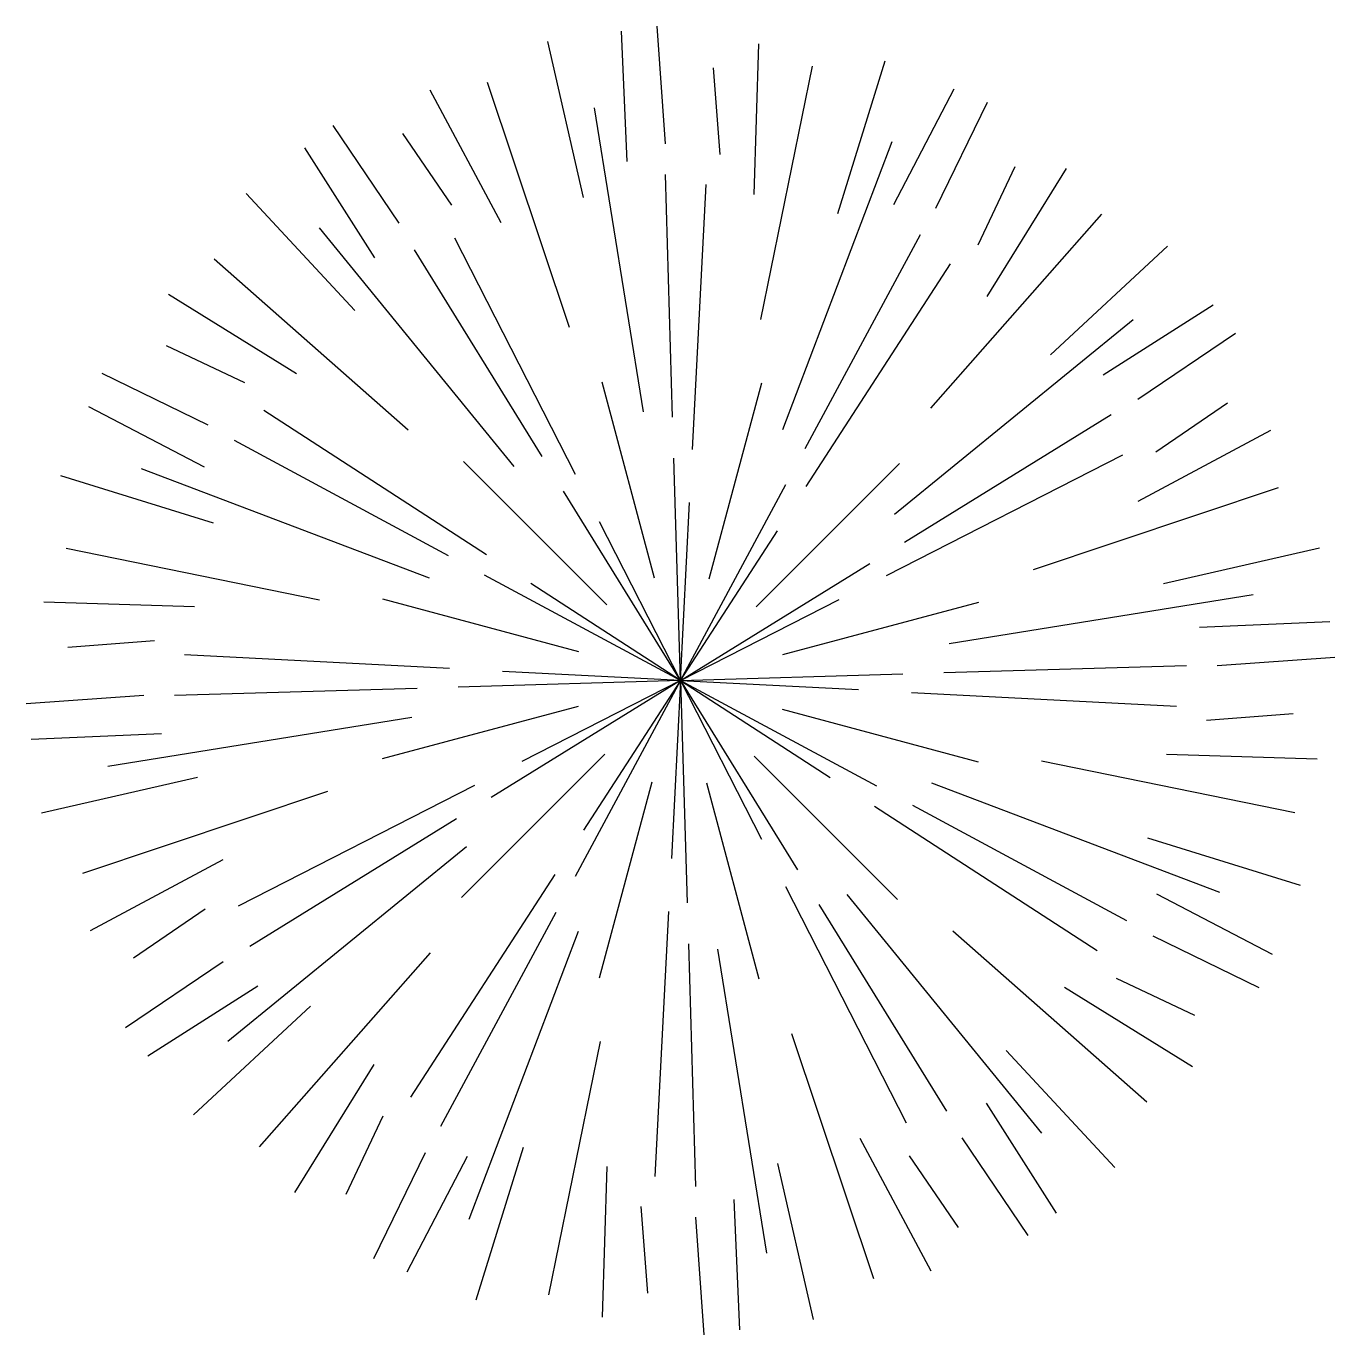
# Model space of a CAD drawing. Header units: feet. Extents: x -0.124 to 0.124, y -0.124 to 0.124.
import ezdxf

# ---------------------------------------------------------------- set-up
doc = ezdxf.new("R2010")
doc.units = ezdxf.units.FT
doc.header["$MEASUREMENT"] = 0

msp = doc.modelspace()

# ---------------------------------------------------------------- linework, layer by layer
at = {"color": 0, "linetype": 'ByBlock', "lineweight": -2}
for p, q in [((-0.00286, 0.10205), (-0.00441, 0.12439)), ((-0.01015, 0.09865), (-0.01119, 0.12342)), ((-0.01847, 0.09185), (-0.02523, 0.12148)), ((0.01398, 0.09238), (0.01489, 0.12102)), ((0.02993, 0.08878), (0.03889, 0.11782)), ((0.00757, 0.1), (0.00626, 0.11646)), ((0.01529, 0.06863), (0.02508, 0.11681)), ((-0.03408, 0.08699), (-0.04761, 0.11225)), ((-0.02108, 0.06708), (-0.03669, 0.1137)), ((0.04054, 0.09051), (0.05202, 0.11248)), ((0.04855, 0.08981), (0.05837, 0.10993)), ((-0.00702, 0.05105), (-0.01638, 0.10885)), ((-0.0535, 0.08695), (-0.06602, 0.10552)), ((-0.04345, 0.09039), (-0.05281, 0.10399)), ((0.01945, 0.04772), (0.04024, 0.10246)), ((-0.05811, 0.08036), (-0.0714, 0.10129)), ((0.05656, 0.08282), (0.06365, 0.09773)), ((0.05829, 0.07301), (0.0734, 0.09736)), ((-0.00149, 0.05004), (-0.00286, 0.09622)), ((-0.06192, 0.07031), (-0.08259, 0.09259)), ((0.00226, 0.0439), (0.00486, 0.09428)), ((0.04756, 0.05179), (0.08012, 0.08862)), ((-0.0316, 0.0407), (-0.06861, 0.08608)), ((0.02373, 0.04408), (0.04563, 0.08476)), ((-0.01999, 0.03915), (-0.04293, 0.08408)), ((0.07031, 0.06192), (0.09259, 0.08259)), ((-0.05179, 0.04756), (-0.08862, 0.08012)), ((-0.02631, 0.0426), (-0.05059, 0.0819)), ((0.02391, 0.03688), (0.05135, 0.07922)), ((-0.07301, 0.05829), (-0.09736, 0.0734)), ((0.08036, 0.05811), (0.10129, 0.0714)), ((0.0407, 0.0316), (0.08608, 0.06861)), ((0.08695, 0.0535), (0.10552, 0.06602)), ((-0.08282, 0.05656), (-0.09773, 0.06365)), ((-0.08981, 0.04855), (-0.10993, 0.05837)), ((-0.00494, 0.01948), (-0.01492, 0.05672)), ((0.00546, 0.01934), (0.01544, 0.05658)), ((0.09039, 0.04345), (0.10399, 0.05281)), ((-0.09051, 0.04054), (-0.11248, 0.05202)), ((-0.03688, 0.02391), (-0.07922, 0.05135)), ((0.0426, 0.02631), (0.0819, 0.05059)), ((0.08699, 0.03408), (0.11225, 0.04761)), ((-0.04408, 0.02373), (-0.08476, 0.04563)), ((0.03915, 0.01999), (0.08408, 0.04293)), ((-0.04772, 0.01945), (-0.10246, 0.04024)), ((-0.01402, 0.0144), (-0.04128, 0.04166)), ((0, 0), (-0.00126, 0.04227)), ((0.0144, 0.01402), (0.04166, 0.04128)), ((-0.08878, 0.02993), (-0.11782, 0.03889)), ((0, 0), (-0.02222, 0.03598)), ((0, 0), (0.02005, 0.03724)), ((0.06708, 0.02108), (0.1137, 0.03669)), ((0, 0), (0.00174, 0.03384)), ((0, 0), (-0.01541, 0.03018)), ((0, 0), (0.01843, 0.02843)), ((-0.06863, 0.01529), (-0.11681, 0.02508)), ((0.09185, 0.01847), (0.12148, 0.02523)), ((0, 0), (-0.03724, 0.02005)), ((0, 0), (0.03598, 0.02222)), ((0, 0), (-0.02843, 0.01843)), ((-0.01934, 0.00546), (-0.05658, 0.01544)), ((0, 0), (0.03018, 0.01541)), ((0.05105, 0.00702), (0.10885, 0.01638)), ((-0.09238, 0.01398), (-0.12102, 0.01489)), ((0.01948, 0.00494), (0.05672, 0.01492)), ((0.09865, 0.01015), (0.12342, 0.01119)), ((-0.1, 0.00757), (-0.11646, 0.00626)), ((-0.0439, 0.00226), (-0.09428, 0.00486)), ((0.05004, 0.00149), (0.09622, 0.00286)), ((0.10205, 0.00286), (0.12439, 0.00441)), ((0, 0), (-0.04227, -0.00126)), ((0, 0), (-0.03598, -0.02222)), ((0, 0), (-0.03384, 0.00174)), ((0, 0), (-0.03018, -0.01541)), ((0, 0), (-0.02005, -0.03724)), ((0, 0), (-0.01843, -0.02843)), ((0, 0), (-0.00174, -0.03384)), ((0, 0), (0.04227, 0.00126)), ((0, 0), (0.01541, -0.03018)), ((0, 0), (0.00126, -0.04227)), ((0, 0), (0.03384, -0.00174)), ((0, 0), (0.03724, -0.02005)), ((0, 0), (0.02843, -0.01843)), ((0, 0), (0.02222, -0.03598)), ((-0.05004, -0.00149), (-0.09622, -0.00286)), ((0.0439, -0.00226), (0.09428, -0.00486)), ((-0.10205, -0.00286), (-0.12439, -0.00441)), ((-0.01948, -0.00494), (-0.05672, -0.01492)), ((-0.05105, -0.00702), (-0.10885, -0.01638)), ((0.01934, -0.00546), (0.05658, -0.01544)), ((0.1, -0.00757), (0.11646, -0.00626)), ((-0.09865, -0.01015), (-0.12342, -0.01119)), ((-0.0144, -0.01402), (-0.04166, -0.04128)), ((0.01402, -0.0144), (0.04128, -0.04166)), ((0.09238, -0.01398), (0.12102, -0.01489)), ((0.06863, -0.01529), (0.11681, -0.02508)), ((-0.09185, -0.01847), (-0.12148, -0.02523)), ((-0.00546, -0.01934), (-0.01544, -0.05658)), ((0.00494, -0.01948), (0.01492, -0.05672)), ((0.04772, -0.01945), (0.10246, -0.04024)), ((-0.06708, -0.02108), (-0.1137, -0.03669)), ((-0.03915, -0.01999), (-0.08408, -0.04293)), ((0.03688, -0.02391), (0.07922, -0.05135)), ((0.04408, -0.02373), (0.08476, -0.04563)), ((-0.0426, -0.02631), (-0.0819, -0.05059)), ((-0.0407, -0.0316), (-0.08608, -0.06861)), ((0.08878, -0.02993), (0.11782, -0.03889)), ((-0.08699, -0.03408), (-0.11225, -0.04761)), ((-0.02391, -0.03688), (-0.05135, -0.07922)), ((0.01999, -0.03915), (0.04293, -0.08408)), ((0.0316, -0.0407), (0.06861, -0.08608)), ((0.09051, -0.04054), (0.11248, -0.05202)), ((-0.09039, -0.04345), (-0.10399, -0.05281)), ((-0.02373, -0.04408), (-0.04563, -0.08476)), ((-0.00226, -0.0439), (-0.00486, -0.09428)), ((0.02631, -0.0426), (0.05059, -0.0819)), ((-0.01945, -0.04772), (-0.04024, -0.10246)), ((0.05179, -0.04756), (0.08862, -0.08012)), ((0.08981, -0.04855), (0.10993, -0.05837)), ((-0.04756, -0.05179), (-0.08012, -0.08862)), ((0.00149, -0.05004), (0.00286, -0.09622)), ((0.00702, -0.05105), (0.01638, -0.10885)), ((-0.08695, -0.0535), (-0.10552, -0.06602)), ((0.08282, -0.05656), (0.09773, -0.06365)), ((-0.08036, -0.05811), (-0.10129, -0.0714)), ((0.07301, -0.05829), (0.09736, -0.0734)), ((-0.07031, -0.06192), (-0.09259, -0.08259)), ((0.02108, -0.06708), (0.03669, -0.1137)), ((-0.01529, -0.06863), (-0.02508, -0.11681)), ((0.06192, -0.07031), (0.08259, -0.09259)), ((-0.05829, -0.07301), (-0.0734, -0.09736)), ((0.05811, -0.08036), (0.0714, -0.10129)), ((-0.05656, -0.08282), (-0.06365, -0.09773)), ((0.03408, -0.08699), (0.04761, -0.11225)), ((0.0535, -0.08695), (0.06602, -0.10552)), ((-0.02993, -0.08878), (-0.03889, -0.11782)), ((-0.04855, -0.08981), (-0.05837, -0.10993)), ((-0.04054, -0.09051), (-0.05202, -0.11248)), ((0.01847, -0.09185), (0.02523, -0.12148)), ((0.04345, -0.09039), (0.05281, -0.10399)), ((-0.01398, -0.09238), (-0.01489, -0.12102)), ((0.01015, -0.09865), (0.01119, -0.12342)), ((-0.00757, -0.1), (-0.00626, -0.11646)), ((0.00286, -0.10205), (0.00441, -0.12439))]:
    msp.add_line(p, q, dxfattribs=at)

doc.saveas('drawing.dxf')
